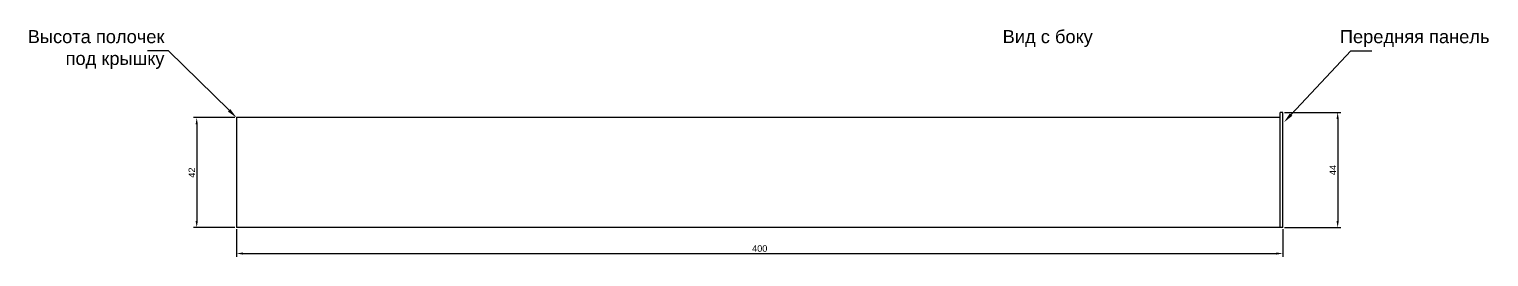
# Model space of a CAD drawing. Header units: millimetres. Extents: x 1397 to 3075, y -708 to 1076.
# Drawn here: x 1397 to 1955, y 989 to 1076 of the extents above; entities that cross this region are included whole.
import ezdxf
from ezdxf import colors
from ezdxf.entities.mleader import LeaderData, LeaderLine
from ezdxf.math import Vec2, Vec3

# ---------------------------------------------------------------- set-up
doc = ezdxf.new("R2010")
doc.units = ezdxf.units.MM
doc.layers.add('Dim', color=210, linetype='Continuous')
doc.styles.get("Standard").update_dxf_attribs({"font": 'arial.ttf'})
doc.dimstyles.new('ISO-25', dxfattribs={"dimtxt": 2.5, "dimasz": 2.5, "dimexe": 1.25, "dimexo": 0.625, "dimtad": 1, "dimtxsty": 'Standard', "dimcen": 2.5, "dimadec": 0, "dimazin": 0, "dimtfac": 1, "dimtmove": 0, "dimatfit": 3, "dimfxl": 1, "dimarcsym": 0})

# ---------------------------------------------------------------- blocks, each defined once
blk = doc.blocks.new('*D199')
at = {"layer": 'Defpoints', "color": 0, "transparency": 16777216}
for p in [(1476.55, 1042.5), (1461.33, 1000.5), (1476.55, 1000.5)]:
    blk.add_point(p, dxfattribs=at)
at = {"layer": 'Dim', "color": 0, "lineweight": -2, "transparency": 16777216}
for p, q in [((1475.93, 1042.5), (1460.08, 1042.5)), ((1461.33, 1040), (1461.33, 1003)), ((1475.93, 1000.5), (1460.08, 1000.5))]:
    blk.add_line(p, q, dxfattribs=at)
at = {"layer": 'Dim', "color": 0, "transparency": 16777216}
for points in [[(1460.91, 1040), (1461.75, 1040), (1461.33, 1042.5)], [(1460.91, 1003), (1461.75, 1003), (1461.33, 1000.5)]]:
    blk.add_solid(points, dxfattribs=at)
at = {"layer": 'Dim', "color": 0, "transparency": 16777216, "insert": (1459.45, 1021.5), "char_height": 2.5, "attachment_point": 5, "rotation": 90}
blk.add_mtext('42', dxfattribs=at)
blk = doc.blocks.new('*D200')
at = {"layer": 'Defpoints', "color": 0, "transparency": 16777216}
for p in [(1876.55, 1044.5), (1876.55, 1000.5), (1897.49, 1000.5)]:
    blk.add_point(p, dxfattribs=at)
at = {"layer": 'Dim', "color": 0, "lineweight": -2, "transparency": 16777216}
for p, q in [((1877.18, 1044.5), (1898.74, 1044.5)), ((1897.49, 1042), (1897.49, 1003)), ((1877.18, 1000.5), (1898.74, 1000.5))]:
    blk.add_line(p, q, dxfattribs=at)
at = {"layer": 'Dim', "color": 0, "transparency": 16777216}
for points in [[(1897.07, 1042), (1897.91, 1042), (1897.49, 1044.5)], [(1897.07, 1003), (1897.91, 1003), (1897.49, 1000.5)]]:
    blk.add_solid(points, dxfattribs=at)
at = {"layer": 'Dim', "color": 0, "transparency": 16777216, "insert": (1895.62, 1022.5), "char_height": 2.5, "attachment_point": 5, "rotation": 90}
blk.add_mtext('44', dxfattribs=at)
blk = doc.blocks.new('*D201')
at = {"layer": 'Defpoints', "color": 0, "transparency": 16777216}
for p in [(1476.55, 1000.5), (1876.55, 1000.5), (1876.55, 990.57)]:
    blk.add_point(p, dxfattribs=at)
at = {"layer": 'Dim', "color": 0, "lineweight": -2, "transparency": 16777216}
for p, q in [((1476.55, 999.88), (1476.55, 989.32)), ((1876.55, 999.88), (1876.55, 989.32)), ((1479.05, 990.57), (1874.05, 990.57))]:
    blk.add_line(p, q, dxfattribs=at)
at = {"layer": 'Dim', "color": 0, "transparency": 16777216}
for points in [[(1479.05, 990.99), (1479.05, 990.15), (1476.55, 990.57)], [(1874.05, 990.99), (1874.05, 990.15), (1876.55, 990.57)]]:
    blk.add_solid(points, dxfattribs=at)
at = {"layer": 'Dim', "color": 0, "transparency": 16777216, "insert": (1676.55, 992.47), "char_height": 2.5, "attachment_point": 5}
blk.add_mtext('400', dxfattribs=at)

msp = doc.modelspace()

# ---------------------------------------------------------------- linework, layer by layer
for p, q in [((1875.55255, 1000.5), (1875.55255, 1044.5)), ((1876.55255, 1044.5), (1875.55255, 1044.5)), ((1876.55255, 1000.5), (1876.55255, 1044.5)), ((1875.55255, 1042.5), (1476.55255, 1042.5)), ((1476.55255, 1042.5), (1476.55255, 1000.5)), ((1876.55255, 1000.5), (1476.55255, 1000.5))]:
    msp.add_line(p, q)

# ---------------------------------------------------------------- texts
at = {"char_height": 5}
for s, insert, attachment_point in [('Высота полочек под крышку ', (1448.99097, 1075.97839), 3), ('Вид с боку', (1769.41584, 1075.97839), 1), ('Передняя панель', (1898.32445, 1075.97839), 1)]:
    msp.add_mtext_dynamic_manual_height_columns(s, width=57.1827514, gutter_width=12.5, heights=[0], dxfattribs=dict(at, insert=insert, attachment_point=attachment_point))

# ---------------------------------------------------------------- dimensions: what is measured, and where the dimension line sits
at = {"layer": 'Dim'}
for base, p1, p2, picture, middle in [((1897.49007, 1000.5), (1876.55255, 1044.5), (1876.55255, 1000.5), '*D200', (1895.61507, 1022.5)), ((1461.33076, 1000.5), (1476.55255, 1042.5), (1476.55255, 1000.5), '*D199', (1459.45064, 1021.5))]:
    dim = msp.add_linear_dim(base=base, p1=p1, p2=p2, angle=90, dimstyle='ISO-25', dxfattribs=at)
    dim.commit()
    dim.dimension.update_dxf_attribs({"geometry": picture, "text_midpoint": middle})
dim = msp.add_linear_dim(base=(1876.55255, 990.57077), p1=(1476.55255, 1000.5), p2=(1876.55255, 1000.5), dimstyle='ISO-25', dxfattribs=at)
dim.commit()
dim.dimension.update_dxf_attribs({"geometry": '*D201', "text_midpoint": (1676.55255, 992.4722)})

# ---------------------------------------------------------------- leaders
ml = msp.add_multileader_mtext('Standard')
ml.set_content('', color=256)
ml.set_leader_properties()
ml.build(insert=Vec2(0, 0))
ctx = ml.context
ctx.base_point, ctx.plane_origin = Vec3(1438.55383, 1068.06159), Vec3(1476.17553, 1040.73326)
ctx.text_align_type = 2
notes = []
notes.append((ctx, [(0, (1, 1, 0), (1450.55383, 1068.06159), (-1, 0), 8, [(0, [(1476.55255, 1042.5)], 0, [])])]))
ctx.mtext.insert, ctx.mtext.alignment, ctx.mtext.flow_direction = Vec3(1440.55383, 1070.06159), 3, 5
ml = msp.add_multileader_mtext('Standard')
ml.set_content('', color=256)
ml.set_leader_properties()
ml.build(insert=Vec2(0, 0))
ctx = ml.context
ctx.base_point, ctx.plane_origin = Vec3(1910.55126, 1068.06159), Vec3(1876.92956, 1040.73326)
notes.append((ctx, [(0, (1, 1, 0), (1902.55126, 1068.06159), (1, 0), 8, [(0, [(1876.92956, 1040.73326)], 0, [])])]))
ctx.mtext.insert, ctx.mtext.flow_direction = Vec3(1912.55126, 1070.06159), 5
for ctx, leaders in notes:
    for number, flags, end, landing, length, lines in leaders:
        leader = LeaderData()
        leader.index, (leader.has_last_leader_line, leader.has_dogleg_vector, leader.attachment_direction) = number, flags
        leader.last_leader_point, leader.dogleg_vector, leader.dogleg_length = Vec3(end), Vec3(landing), length
        for number, points, colour, breaks in lines:
            line = LeaderLine()
            line.index, line.vertices, line.color, line.breaks = number, Vec3.list(points), colors.encode_raw_color(colour), breaks
            leader.lines.append(line)
        ctx.leaders.append(leader)

doc.saveas('drawing.dxf')
